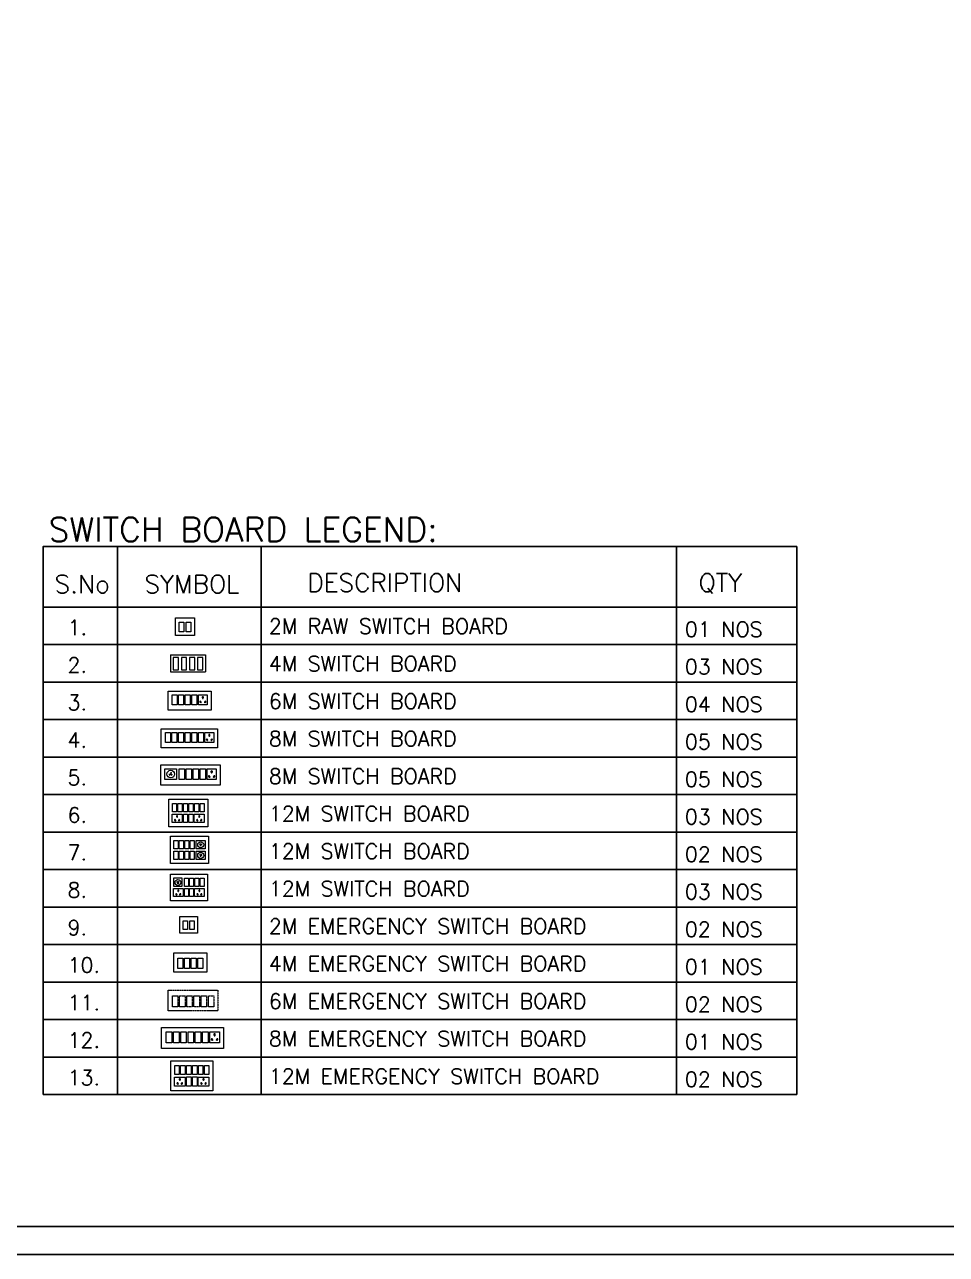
# Model space of a CAD drawing. Header units: millimetres. Extents: x 3552052 to 4144896, y -707811 to -630695.
# Drawn here: x 3623946 to 3631564, y -666235 to -656077 of the extents above; entities that cross this region are included whole.
import ezdxf

# ---------------------------------------------------------------- set-up
doc = ezdxf.new("R2010")
doc.units = ezdxf.units.MM
doc.header["$LTSCALE"] = 6
doc.header["$MEASUREMENT"] = 0
doc.linetypes.add('ACAD_ISO04W100', pattern=[30, 24, -3, 0, -3])
doc.linetypes.add('HIDDEN', pattern=[0.375, 0.25, -0.125])
doc.layers.get('0').update_dxf_attribs({"linetype": 'CONTINUOUS', "lineweight": 0})
for name, color, linetype, lineweight in [('axes', 40, 'ACAD_ISO04W100', 0), ('ELE-12M RAW&UPS SB', 40, 'CONTINUOUS', 0), ('ELE-2M RAW P.SB', 40, 'CONTINUOUS', 0), ('ELE-2M UPS P.SB', 3, 'CONTINUOUS', 0), ('ELE-4M RAW P.SB', 40, 'CONTINUOUS', 0), ('ELE-4M UPS P.SB', 3, 'CONTINUOUS', 0), ('ELE-6M RAW P.SB', 40, 'HIDDEN', 0), ('ELE-6M UPS P.SB', 3, 'CONTINUOUS', 0), ('ELE-LIGHTING WIRRING', 7, 'CONTINUOUS', 0)]:
    doc.layers.add(name, color=color, linetype=linetype, lineweight=lineweight)
doc.styles.add('ROMANS', font='romans.shx')

# ---------------------------------------------------------------- blocks, each defined once
blk = doc.blocks.new('XCDFCF')
at = {"layer": 'ELE-6M UPS P.SB', "color": 3, "linetype": 'ByBlock'}
for points in [[(3522348.8, -692140.9), (3522588.6, -692140.9), (3522588.6, -692240.9), (3522348.8, -692240.9)], [(3522368.8, -692168.5), (3522395.2, -692168.5), (3522395.2, -692221.3), (3522368.8, -692221.3)], [(3522403.4, -692168.5), (3522429.8, -692168.5), (3522429.8, -692221.3), (3522403.4, -692221.3)], [(3522438.1, -692168.5), (3522464.5, -692168.5), (3522464.5, -692221.3), (3522438.1, -692221.3)], [(3522472.8, -692168.5), (3522499.2, -692168.5), (3522499.2, -692221.3), (3522472.8, -692221.3)], [(3522507.5, -692168.5), (3522533.9, -692168.5), (3522533.9, -692221.3), (3522507.5, -692221.3)], [(3522542.2, -692168.5), (3522568.6, -692168.5), (3522568.6, -692221.3), (3522542.2, -692221.3)]]:
    blk.add_lwpolyline(points, close=True, dxfattribs=at)
blk = doc.blocks.new('DFSF')
at = {"layer": 'ELE-2M UPS P.SB', "color": 3, "ltscale": 10}
for points in [[(3522118.1, -692140.9), (3522224.8, -692140.9), (3522224.8, -692240.9), (3522118.1, -692240.9)], [(3522137.7, -692165.9), (3522164.4, -692165.9), (3522164.4, -692219.4), (3522137.7, -692219.4)], [(3522177.7, -692165.9), (3522204.5, -692165.9), (3522204.5, -692219.4), (3522177.7, -692219.4)]]:
    blk.add_lwpolyline(points, close=True, dxfattribs=at)
blk = doc.blocks.new('asdsad')
at = {"layer": 'ELE-12M RAW&UPS SB', "color": 40, "ltscale": 10}
for p, q in [((3536006.4, -692076.1, 0), (3536013.4, -692079.7, 0)), ((3536014, -692078.8, 0), (3536009, -692073, 0)), ((3536023, -692075.3, 0), (3536016.4, -692079.5, 0)), ((3536006.4, -692143.9, 0), (3536013.4, -692147.5, 0)), ((3536014, -692146.6, 0), (3536009, -692140.8, 0)), ((3536013.9, -692082.1, 0), (3536011.4, -692089.3, 0)), ((3536013.9, -692149.9, 0), (3536011.4, -692157.1, 0)), ((3536015.4, -692090.1, 0), (3536015, -692082.2, 0)), ((3536015.4, -692157.9, 0), (3536015, -692150, 0)), ((3536023, -692143.1, 0), (3536016.4, -692147.3, 0)), ((3536016.9, -692080.5, 0), (3536024.4, -692079.1, 0)), ((3536016.9, -692148.3, 0), (3536024.4, -692146.9, 0))]:
    blk.add_line(p, q, dxfattribs=at)
at = {"layer": 'ELE-12M RAW&UPS SB', "color": 40, "ltscale": 10, "elevation": 0}
for points in [[(3535820.5, -692025.9), (3536064.2, -692025.9), (3536064.2, -692200.8), (3535820.5, -692200.8)], [(3535877.2, -692053.5), (3535903.6, -692053.5), (3535903.6, -692106.3), (3535877.2, -692106.3)], [(3535911.9, -692053.5), (3535938.3, -692053.5), (3535938.3, -692106.3), (3535911.9, -692106.3)], [(3535946.5, -692053.5), (3535972.9, -692053.5), (3535972.9, -692106.3), (3535946.5, -692106.3)], [(3535986.2, -692053.2), (3536044.3, -692053.2), (3536044.3, -692106), (3535986.2, -692106)], [(3535877.2, -692121), (3535903.6, -692121), (3535903.6, -692173.8), (3535877.2, -692173.8)], [(3535911.9, -692121), (3535938.3, -692121), (3535938.3, -692173.8), (3535911.9, -692173.8)], [(3535946.5, -692121), (3535972.9, -692121), (3535972.9, -692173.8), (3535946.5, -692173.8)], [(3535986.2, -692121), (3536044.3, -692121), (3536044.3, -692173.8), (3535986.2, -692173.8)]]:
    blk.add_lwpolyline(points, close=True, dxfattribs=at)
at = {"layer": 'ELE-12M RAW&UPS SB', "color": 3, "linetype": 'ByBlock', "elevation": 0}
for points in [[(3535842.5, -692053.5), (3535868.9, -692053.5), (3535868.9, -692106.3), (3535842.5, -692106.3)], [(3535842.5, -692121), (3535868.9, -692121), (3535868.9, -692173.8), (3535842.5, -692173.8)]]:
    blk.add_lwpolyline(points, close=True, dxfattribs=at)
at = {"layer": 'ELE-12M RAW&UPS SB', "color": 40, "ltscale": 10}
for centre, radius in [((3536014.9, -692080.5, 0), 19.1), ((3536014.9, -692080.5, 0), 1.78), ((3536014.9, -692148.3, 0), 19.1), ((3536014.9, -692148.3, 0), 1.78)]:
    blk.add_circle(centre, radius, dxfattribs=at)
blk = doc.blocks.new('SDFF')
at = {"layer": 'ELE-4M RAW P.SB'}
for p, q in [((0, -100), (0, 0)), ((207.1, 0, 0), (0, 0)), ((207.1, -100, 0), (207.1, 0, 0)), ((207.1, -100, 0), (0, -100))]:
    blk.add_line(p, q, dxfattribs=at)
at = {"layer": 'ELE-4M RAW P.SB', "color": 3, "linetype": 'ByBlock'}
blk.add_lwpolyline([(47.2, -84.5), (47.2, -11.2), (16.7, -11.2), (16.7, -84.5)], close=True, dxfattribs=at)
at = {"layer": 'ELE-4M RAW P.SB', "linetype": 'ByBlock'}
for points in [[(94.9, -84.5), (94.9, -11.2), (64.4, -11.2), (64.4, -84.5)], [(142.6, -84.5), (142.6, -11.2), (112.1, -11.2), (112.1, -84.5)], [(190.3, -84.5), (190.3, -11.2), (159.8, -11.2), (159.8, -84.5)]]:
    blk.add_lwpolyline(points, close=True, dxfattribs=at)
blk = doc.blocks.new('2M')
at = {"layer": 'ELE-2M RAW P.SB', "ltscale": 10}
for points in [[(-106.6, 0), (0, 0), (0, 100), (-106.6, 100)], [(-87.1, 25), (-60.3, 25), (-60.3, 78.6), (-87.1, 78.6)], [(-47.1, 25), (-20.3, 25), (-20.3, 78.6), (-47.1, 78.6)]]:
    blk.add_lwpolyline(points, close=True, dxfattribs=at)
blk = doc.blocks.new('5')
at = {"layer": 'ELE-12M RAW&UPS SB', "color": 40, "ltscale": 10}
for p, q in [((3595754.1, -684830.6), (3595746.6, -684829.2)), ((3595747.9, -684825.4), (3595754.5, -684829.6)), ((3595755.5, -684840.2), (3595755.9, -684832.4)), ((3595757, -684828.9), (3595762, -684823.1)), ((3595757, -684832.2), (3595759.5, -684839.4)), ((3595764.6, -684826.2), (3595757.6, -684829.8))]:
    blk.add_line(p, q, dxfattribs=at)
for points in [[(3595950.5, -684951.6), (3595706.7, -684951.6), (3595706.7, -684776.6), (3595950.5, -684776.6)], [(3595784.7, -684803.3), (3595726.6, -684803.3), (3595726.6, -684856.1), (3595784.7, -684856.1)], [(3595824.4, -684856.4), (3595798, -684856.4), (3595798, -684803.6), (3595824.4, -684803.6)], [(3595859.1, -684856.4), (3595832.7, -684856.4), (3595832.7, -684803.6), (3595859.1, -684803.6)], [(3595893.8, -684856.4), (3595867.4, -684856.4), (3595867.4, -684803.6), (3595893.8, -684803.6)], [(3595824.4, -684923.9), (3595798, -684923.9), (3595798, -684871.1), (3595824.4, -684871.1)], [(3595859.1, -684923.9), (3595832.7, -684923.9), (3595832.7, -684871.1), (3595859.1, -684871.1)]]:
    blk.add_lwpolyline(points, close=True, dxfattribs=at)
at = {"layer": 'ELE-12M RAW&UPS SB', "color": 3, "linetype": 'ByBlock', "elevation": 0}
blk.add_lwpolyline([(3595928.5, -684856.4), (3595902.1, -684856.4), (3595902.1, -684803.6), (3595928.5, -684803.6)], close=True, dxfattribs=at)
at = {"layer": 'ELE-12M RAW&UPS SB', "color": 40, "ltscale": 10}
for radius in [19.1, 1.78]:
    blk.add_circle((3595756, -684830.6), radius, dxfattribs=at)
at = {"layer": 'ELE-4M RAW P.SB', "color": 40, "ltscale": 10}
for p, q in [((3595726.6, -684871.4), (3595789.7, -684871.4)), ((3595726.6, -684924.2), (3595726.6, -684871.4)), ((3595789.7, -684871.4), (3595789.7, -684924.2)), ((3595865.4, -684871.4), (3595928.5, -684871.4)), ((3595865.4, -684924.2), (3595865.4, -684871.4)), ((3595928.5, -684871.4), (3595928.5, -684924.2)), ((3595789.7, -684924.2), (3595726.6, -684924.2)), ((3595928.5, -684924.2), (3595865.4, -684924.2))]:
    blk.add_line(p, q, dxfattribs=at)
for centre, radius, start, end in [((3595745, -684908.1), 3.1, 5.26891, 272.51003), ((3595747.5, -684910.3), 2.5, 202.68381, 75.09514), ((3595758.2, -684884.8), 3.6, 307.15837, 232.84163), ((3595758.2, -684888.4), 2.29, 161.40312, 18.59688), ((3595768.9, -684910.3), 2.5, 104.90486, 337.31619), ((3595771.4, -684908.1), 3.1, 267.48997, 174.73109), ((3595883.7, -684908.1), 3.1, 5.26891, 272.51003), ((3595886.2, -684910.3), 2.5, 202.68381, 75.09514), ((3595896.9, -684884.8), 3.6, 307.15837, 232.84163), ((3595896.9, -684888.4), 2.29, 161.40312, 18.59688), ((3595907.6, -684910.3), 2.5, 104.90486, 337.31619), ((3595910.1, -684908.1), 3.1, 267.48997, 174.73109)]:
    blk.add_arc(centre, radius, start, end, dxfattribs=at)
blk = doc.blocks.new('DFGG')
at = {"layer": 'ELE-4M RAW P.SB', "color": 40, "ltscale": 10}
for p, q in [((3584690.5, -679090.2), (3584683, -679091.7)), ((3584684.4, -679095.5), (3584690.9, -679091.3)), ((3584692, -679080.7), (3584692.3, -679088.5)), ((3584693.4, -679092), (3584698.4, -679097.8)), ((3584693.5, -679088.6), (3584695.9, -679081.4)), ((3584701, -679094.7), (3584694, -679091.1)), ((3584873.2, -679064.5), (3584919.4, -679064.5)), ((3584873.2, -679117.2), (3584873.2, -679064.5)), ((3584919.4, -679064.5), (3584919.4, -679117.2)), ((3584919.4, -679117.2), (3584873.2, -679117.2))]:
    blk.add_line(p, q, dxfattribs=at)
for points in [[(3584939.4, -679144.9), (3584643.2, -679144.9), (3584643.2, -679044.9), (3584939.4, -679044.9)], [(3584721.1, -679117.6), (3584663.1, -679117.6), (3584663.1, -679064.8), (3584721.1, -679064.8)], [(3584760.8, -679117.2), (3584734.4, -679117.2), (3584734.4, -679064.5), (3584760.8, -679064.5)], [(3584830.2, -679117.2), (3584803.8, -679117.2), (3584803.8, -679064.5), (3584830.2, -679064.5)], [(3584864.9, -679117.2), (3584838.5, -679117.2), (3584838.5, -679064.5), (3584864.9, -679064.5)]]:
    blk.add_lwpolyline(points, close=True, dxfattribs=at)
for radius in [19.1, 1.78]:
    blk.add_circle((3584692.4, -679090.3), radius, dxfattribs=at)
for centre, radius, start, end in [((3584896.3, -679077.8), 3.6, 307.15837, 232.84163), ((3584896.3, -679081.4), 2.29, 161.40312, 18.59688), ((3584883.1, -679101.2), 3.1, 5.26891, 272.51003), ((3584885.5, -679103.3), 2.5, 202.68381, 75.09514), ((3584907, -679103.3), 2.5, 104.90486, 337.31619), ((3584909.5, -679101.2), 3.1, 267.48997, 174.73109)]:
    blk.add_arc(centre, radius, start, end, dxfattribs=at)
at = {"layer": 'ELE-6M RAW P.SB', "color": 3, "linetype": 'ByBlock'}
blk.add_lwpolyline([(3584795.5, -679117.2), (3584769.1, -679117.2), (3584769.1, -679064.5), (3584795.5, -679064.5)], close=True, dxfattribs=at)
blk = doc.blocks.new('FGDFGG')
at = {"layer": 'ELE-12M RAW&UPS SB', "color": 40, "ltscale": 10}
for points in [[(3595228.4, -688021.4), (3594984.7, -688021.4), (3594984.7, -687846.4), (3595228.4, -687846.4)], [(3595033, -687926.2), (3595006.6, -687926.2), (3595006.6, -687873.4), (3595033, -687873.4)], [(3595067.7, -687926.2), (3595041.3, -687926.2), (3595041.3, -687873.4), (3595067.7, -687873.4)], [(3595102.4, -687926.2), (3595076, -687926.2), (3595076, -687873.4), (3595102.4, -687873.4)], [(3595137, -687926.2), (3595110.6, -687926.2), (3595110.6, -687873.4), (3595137, -687873.4)], [(3595102.4, -687993.7), (3595076, -687993.7), (3595076, -687940.9), (3595102.4, -687940.9)], [(3595137, -687993.7), (3595110.6, -687993.7), (3595110.6, -687940.9), (3595137, -687940.9)]]:
    blk.add_lwpolyline(points, close=True, dxfattribs=at)
at = {"layer": 'ELE-12M RAW&UPS SB', "color": 3, "linetype": 'ByBlock'}
blk.add_lwpolyline([(3595171.7, -687926.2), (3595145.3, -687926.2), (3595145.3, -687873.4), (3595171.7, -687873.4)], close=True, dxfattribs=at)
at = {"layer": 'ELE-12M RAW&UPS SB', "color": 3, "linetype": 'ByBlock', "elevation": 0}
blk.add_lwpolyline([(3595206.4, -687926.2), (3595180, -687926.2), (3595180, -687873.4), (3595206.4, -687873.4)], close=True, dxfattribs=at)
at = {"layer": 'ELE-4M RAW P.SB', "color": 40, "ltscale": 10}
for p, q in [((3595004.6, -687941.2), (3595067.7, -687941.2)), ((3595004.6, -687994), (3595004.6, -687941.2)), ((3595067.7, -687941.2), (3595067.7, -687994)), ((3595143.3, -687941.2), (3595206.4, -687941.2)), ((3595143.3, -687994), (3595143.3, -687941.2)), ((3595206.4, -687941.2), (3595206.4, -687994)), ((3595067.7, -687994), (3595004.6, -687994)), ((3595206.4, -687994), (3595143.3, -687994))]:
    blk.add_line(p, q, dxfattribs=at)
for centre, radius, start, end in [((3595036.1, -687954.6), 3.6, 307.15837, 232.84163), ((3595174.9, -687954.6), 3.6, 307.15837, 232.84163), ((3595022.9, -687977.9), 3.1, 5.26891, 272.51003), ((3595025.4, -687980.1), 2.5, 202.68381, 75.09514), ((3595036.1, -687958.2), 2.29, 161.40312, 18.59688), ((3595046.9, -687980.1), 2.5, 104.90486, 337.31619), ((3595049.3, -687977.9), 3.1, 267.48997, 174.73109), ((3595161.7, -687977.9), 3.1, 5.26891, 272.51003), ((3595164.1, -687980.1), 2.5, 202.68381, 75.09514), ((3595174.9, -687958.2), 2.29, 161.40312, 18.59688), ((3595185.6, -687980.1), 2.5, 104.90486, 337.31619), ((3595188, -687977.9), 3.1, 267.48997, 174.73109)]:
    blk.add_arc(centre, radius, start, end, dxfattribs=at)
blk = doc.blocks.new('FFFF55')
at = {"layer": 'ELE-4M RAW P.SB', "color": 40, "ltscale": 10}
for p, q in [((3572234.9, -695554.7), (3572281.2, -695554.7)), ((3572234.9, -695607.5), (3572234.9, -695554.7)), ((3572281.2, -695554.7), (3572281.2, -695607.5)), ((3572281.2, -695607.5), (3572234.9, -695607.5))]:
    blk.add_line(p, q, dxfattribs=at)
for points in [[(3572214.9, -695527), (3572439.9, -695527), (3572439.9, -695627), (3572214.9, -695627)], [(3572289.4, -695554.7), (3572315.8, -695554.7), (3572315.8, -695607.5), (3572289.4, -695607.5)], [(3572324.1, -695554.7), (3572350.5, -695554.7), (3572350.5, -695607.5), (3572324.1, -695607.5)], [(3572358.8, -695554.7), (3572385.2, -695554.7), (3572385.2, -695607.5), (3572358.8, -695607.5)]]:
    blk.add_lwpolyline(points, close=True, dxfattribs=at)
for centre, radius, start, end in [((3572244.8, -695570.8), 3.1, 87.48997, 354.73109), ((3572247.3, -695568.6), 2.5, 284.90486, 157.31619), ((3572258, -695594.1), 3.6, 127.15837, 52.84163), ((3572258, -695590.5), 2.29, 341.40312, 198.59688), ((3572268.8, -695568.6), 2.5, 22.68381, 255.09514), ((3572271.2, -695570.8), 3.1, 185.26891, 92.51003)]:
    blk.add_arc(centre, radius, start, end, dxfattribs=at)
at = {"layer": 'ELE-6M RAW P.SB', "color": 3, "linetype": 'ByBlock'}
blk.add_lwpolyline([(3572393.5, -695554.7), (3572419.9, -695554.7), (3572419.9, -695607.5), (3572393.5, -695607.5)], close=True, dxfattribs=at)
blk = doc.blocks.new('FFFF5')
at = {"layer": 'ELE-4M RAW P.SB', "color": 40, "ltscale": 10}
for p, q in [((3582623.9, -692257.6), (3582670.2, -692257.6)), ((3582623.9, -692310.4), (3582623.9, -692257.6)), ((3582670.2, -692257.6), (3582670.2, -692310.4)), ((3582670.2, -692310.4), (3582623.9, -692310.4))]:
    blk.add_line(p, q, dxfattribs=at)
for points in [[(3582603.9, -692230), (3582900.2, -692230), (3582900.2, -692330), (3582603.9, -692330)], [(3582678.5, -692257.6), (3582704.9, -692257.6), (3582704.9, -692310.4), (3582678.5, -692310.4)], [(3582713.1, -692257.6), (3582739.5, -692257.6), (3582739.5, -692310.4), (3582713.1, -692310.4)], [(3582747.8, -692257.6), (3582774.2, -692257.6), (3582774.2, -692310.4), (3582747.8, -692310.4)], [(3582782.5, -692257.6), (3582808.9, -692257.6), (3582808.9, -692310.4), (3582782.5, -692310.4)]]:
    blk.add_lwpolyline(points, close=True, dxfattribs=at)
for centre, radius, start, end in [((3582633.9, -692273.7), 3.1, 87.48997, 354.73109), ((3582636.3, -692271.6), 2.5, 284.90486, 157.31619), ((3582647, -692297), 3.6, 127.15837, 52.84163), ((3582647, -692293.4), 2.29, 341.40312, 198.59688), ((3582657.8, -692271.6), 2.5, 22.68381, 255.09514), ((3582660.2, -692273.7), 3.1, 185.26891, 92.51003)]:
    blk.add_arc(centre, radius, start, end, dxfattribs=at)
at = {"layer": 'ELE-6M RAW P.SB', "color": 3, "linetype": 'ByBlock'}
for points in [[(3582817.2, -692257.6), (3582843.6, -692257.6), (3582843.6, -692310.4), (3582817.2, -692310.4)], [(3582851.9, -692257.6), (3582878.3, -692257.6), (3582878.3, -692310.4), (3582851.9, -692310.4)]]:
    blk.add_lwpolyline(points, close=True, dxfattribs=at)
blk = doc.blocks.new('DFGFGFG')
at = {"layer": 'ELE-12M RAW&UPS SB', "color": 3, "linetype": 'ByBlock'}
for p, q in [((3567585.3, -693220.8), (3567638.1, -693220.8)), ((3567585.3, -693283.9), (3567585.3, -693220.8)), ((3567638.1, -693220.8), (3567638.1, -693283.9)), ((3567638.1, -693283.9), (3567585.3, -693283.9)), ((3567585.3, -693422.6), (3567585.3, -693359.5)), ((3567585.3, -693359.5), (3567638.1, -693359.5)), ((3567638.1, -693359.5), (3567638.1, -693422.6)), ((3567638.1, -693422.6), (3567585.3, -693422.6))]:
    blk.add_line(p, q, dxfattribs=at)
for points in [[(3567665.4, -693198.8), (3567665.4, -693442.5), (3567490.5, -693442.5), (3567490.5, -693198.8)], [(3567570.3, -693255.5), (3567570.3, -693281.9), (3567517.5, -693281.9), (3567517.5, -693255.5)], [(3567570.3, -693290.2), (3567570.3, -693316.6), (3567517.5, -693316.6), (3567517.5, -693290.2)], [(3567637.8, -693290.2), (3567637.8, -693316.6), (3567585, -693316.6), (3567585, -693290.2)], [(3567570.3, -693324.9), (3567570.3, -693351.3), (3567517.5, -693351.3), (3567517.5, -693324.9)], [(3567570.3, -693359.5), (3567570.3, -693385.9), (3567517.5, -693385.9), (3567517.5, -693359.5)], [(3567637.8, -693324.9), (3567637.8, -693351.3), (3567585, -693351.3), (3567585, -693324.9)], [(3567570.3, -693394.2), (3567570.3, -693420.6), (3567517.5, -693420.6), (3567517.5, -693394.2)]]:
    blk.add_lwpolyline(points, close=True, dxfattribs=at)
at = {"layer": 'ELE-12M RAW&UPS SB', "color": 3, "linetype": 'ByBlock', "elevation": 0}
blk.add_lwpolyline([(3567570.3, -693220.8), (3567570.3, -693247.2), (3567517.5, -693247.2), (3567517.5, -693220.8)], close=True, dxfattribs=at)
at = {"layer": 'ELE-12M RAW&UPS SB', "color": 3, "linetype": 'ByBlock'}
for centre, radius, start, end in [((3567622, -693239.2), 3.1, 357.48997, 264.73109), ((3567624.1, -693241.6), 2.5, 194.90486, 67.31619), ((3567598.6, -693252.4), 3.6, 37.15837, 322.84163), ((3567602.2, -693252.4), 2.29, 251.40312, 108.59688), ((3567622, -693265.5), 3.1, 95.26891, 2.51003), ((3567624.1, -693263.1), 2.5, 292.68381, 165.09514), ((3567598.6, -693391.1), 3.6, 37.15837, 322.84163), ((3567602.2, -693391.1), 2.29, 251.40312, 108.59688), ((3567622, -693377.9), 3.1, 357.48997, 264.73109), ((3567624.1, -693380.4), 2.5, 194.90486, 67.31619), ((3567622, -693404.3), 3.1, 95.26891, 2.51003), ((3567624.1, -693401.8), 2.5, 292.68381, 165.09514)]:
    blk.add_arc(centre, radius, start, end, dxfattribs=at)
blk = doc.blocks.new('FGFGFGFG')
at = {"layer": 'ELE-6M UPS P.SB', "color": 3, "linetype": 'ByBlock'}
for points in [[(3565674.6, -683133.1), (3565845, -683133.1), (3565845, -683233.1), (3565674.6, -683233.1)], [(3565694.6, -683160.7), (3565721, -683160.7), (3565721, -683213.5), (3565694.6, -683213.5)], [(3565729.3, -683160.7), (3565755.7, -683160.7), (3565755.7, -683213.5), (3565729.3, -683213.5)], [(3565764, -683160.7), (3565790.4, -683160.7), (3565790.4, -683213.5), (3565764, -683213.5)], [(3565798.6, -683160.7), (3565825, -683160.7), (3565825, -683213.5), (3565798.6, -683213.5)]]:
    blk.add_lwpolyline(points, close=True, dxfattribs=at)
blk = doc.blocks.new('FFF455')
at = {"layer": 'ELE-6M RAW P.SB', "color": 3, "linetype": 'ByBlock'}
for p, q in [((3568315, -689049.4), (3568315, -689003.1)), ((3568315, -689003.1), (3568367.8, -689003.1)), ((3568367.8, -689003.1), (3568367.8, -689049.4)), ((3568367.8, -689049.4), (3568315, -689049.4))]:
    blk.add_line(p, q, dxfattribs=at)
for points in [[(3568287.4, -689069.4), (3568287.4, -688773.1), (3568387.4, -688773.1), (3568387.4, -689069.4)], [(3568315, -688821.4), (3568315, -688795), (3568367.8, -688795), (3568367.8, -688821.4)], [(3568315, -688856.1), (3568315, -688829.7), (3568367.8, -688829.7), (3568367.8, -688856.1)], [(3568315, -688890.8), (3568315, -688864.4), (3568367.8, -688864.4), (3568367.8, -688890.8)], [(3568315, -688925.5), (3568315, -688899.1), (3568367.8, -688899.1), (3568367.8, -688925.5)], [(3568315, -688960.1), (3568315, -688933.8), (3568367.8, -688933.8), (3568367.8, -688960.1)], [(3568315, -688994.8), (3568315, -688968.4), (3568367.8, -688968.4), (3568367.8, -688994.8)]]:
    blk.add_lwpolyline(points, close=True, dxfattribs=at)
for centre, radius, start, end in [((3568329, -689015.5), 2.5, 112.68381, 345.09514), ((3568329, -689037), 2.5, 14.90486, 247.31619), ((3568331.1, -689013.1), 3.1, 275.26891, 182.51003), ((3568331.1, -689039.4), 3.1, 177.48997, 84.73109), ((3568350.8, -689026.2), 2.29, 71.40312, 288.59688), ((3568354.4, -689026.2), 3.6, 217.15837, 142.84163)]:
    blk.add_arc(centre, radius, start, end, dxfattribs=at)

msp = doc.modelspace()

# ---------------------------------------------------------------- linework, layer by layer
at = {"color": 7, "lineweight": 30}
for points in [[(3654017.3, -634223.7), (3654017.3, -666235.1), (3608936.1, -666235.1), (3608936.1, -634223.7)], [(3653785.4, -634455.5), (3653785.4, -666003.3), (3609167.9, -666003.3), (3609167.9, -634455.5)]]:
    msp.add_lwpolyline(points, close=True, dxfattribs=at)
at = {"layer": 'axes', "color": 7, "linetype": 'ByBlock', "lineweight": -3}
for p, q in [((3624713.3, -660388.3), (3624713.3, -664915.1)), ((3625902.2, -660388.3), (3625902.2, -664915.1)), ((3629333.3, -660388.3), (3629333.3, -664915.1)), ((3624098.4, -660887.9), (3630327.6, -660887.9)), ((3624098.4, -661197.7), (3630327.6, -661197.7)), ((3624098.4, -661507.4), (3630327.6, -661507.4)), ((3624098.4, -661817.2), (3630327.6, -661817.2)), ((3624098.4, -662127), (3630327.6, -662127)), ((3624098.4, -662436.8), (3630327.6, -662436.8)), ((3624098.4, -662746.6), (3630327.6, -662746.6)), ((3624098.4, -663056.4), (3630327.6, -663056.4)), ((3624098.4, -663366.1), (3630327.6, -663366.1)), ((3624098.4, -663675.9), (3630327.6, -663675.9)), ((3624098.4, -663985.7), (3630327.6, -663985.7)), ((3624098.4, -664295.5), (3630327.6, -664295.5)), ((3624098.4, -664605.3), (3630327.6, -664605.3)), ((3624098.4, -664915.1), (3630327.6, -664915.1))]:
    msp.add_line(p, q, dxfattribs=at)
msp.add_lwpolyline([(3624098.4, -664915.1), (3624098.4, -660388.3), (3630327.6, -660388.3), (3630327.6, -664915.1)], dxfattribs=at)

# ---------------------------------------------------------------- block references
at = {"layer": 'ELE-12M RAW&UPS SB', "color": 0, "lineweight": -3}
for name, p, xscale, yscale, zscale in [('asdsad', (-921500, 227082.6, 0), 1.285883047338639, 1.285883047338639, 1.285883047338639), ('5', (-889026.4, 196598), 1.255435562267666, 1.255435562267666, 1.255435562267666)]:
    msp.add_blockref(name, p, dxfattribs=dict(at, xscale=xscale, yscale=yscale, zscale=zscale))
at = {"layer": 'ELE-2M RAW P.SB', "lineweight": -3, "xscale": -1.474561752262523, "yscale": 1.474561752262523, "zscale": 1.474561752262523, "rotation": 180}
msp.add_blockref('2M', (3625350.8, -660976.1), dxfattribs=at)
at = {"layer": 'ELE-2M UPS P.SB', "color": 0, "lineweight": -3, "xscale": 1.365708332790528, "yscale": 1.365708332790528, "zscale": 1.365708332790528}
msp.add_blockref('DFSF', (-1184956.6, 281817.3), dxfattribs=at)
at = {"layer": 'ELE-4M RAW P.SB', "color": 0, "lineweight": -3, "xscale": 1.406110227186, "yscale": 1.406110227186, "zscale": 1.406110227186, "rotation": 180}
msp.add_blockref('SDFF', (3625442.4, -661423.2, 0), dxfattribs=at)
at = {"layer": 'ELE-4M UPS P.SB', "color": 0, "lineweight": -3}
for name, p, xscale, yscale, zscale, rotation in [('FFFF55', (9246305.7, -1756139.5), 1.573482796740763, 1.573482796740763, 1.573482796740763, 180), ('FFFF5', (9254323.4, -1749643.5), 1.571142955137184, 1.571142955137184, 1.571142955137184, 180), ('FFF455', (2434729.4, -6831309.2), 1.728216856009094, 1.728216856009094, 1.728216856009094, 90), ('DFGFGFG', (4605670.1, 4379726.6), 1.413980708113602, 1.413980708113602, 1.413980708113602, 270)]:
    msp.add_blockref(name, p, dxfattribs=dict(at, xscale=xscale, yscale=yscale, zscale=zscale, rotation=rotation))
for name, p, xscale, yscale, zscale in [('DFGG', (-2321816.4, 464336.3), 1.658990392924752, 1.658990392924752, 1.658990392924752), ('FGDFGG', (-1112887.2, 244076.1), 1.317954353232793, 1.317954353232793, 1.317954353232793), ('FGFGFGFG', (-2063907.8, 426204.7), 1.595515072995425, 1.595515072995425, 1.595515072995425)]:
    msp.add_blockref(name, p, dxfattribs=dict(at, xscale=xscale, yscale=yscale, zscale=zscale))
at = {"layer": 'ELE-6M RAW P.SB', "color": 0, "lineweight": -3, "xscale": 1.711807862560724, "yscale": 1.711807862560724, "zscale": 1.711807862560724}
msp.add_blockref('XCDFCF', (-2404450.8, 520759.8), dxfattribs=at)

# ---------------------------------------------------------------- texts
at = {"layer": 'ELE-LIGHTING WIRRING', "color": 7, "lineweight": -3, "attachment_point": 1, "style": 'ROMANS'}
for s, insert, char_height, width in [('{\\C256;SWITCH BOARD LEGEND:}', (3624145, -660147.2), 200, 4776.923), ('{\\C256;S.No}', (3624194.5, -660623.5), 150, 383.957), ('{\\C256;SYMBOL}', (3624937.1, -660623.5), 150, 383.957), ('{\\C256;DESCRIPTION}', (3626283.7, -660611.4), 150, 383.957), ('{\\C256;QTY}', (3629516.2, -660611.4), 150, 383.957), ('{\\C256;1.}', (3624301, -660994.8), 125, 383.957), ('{\\C256;2M RAW SWITCH BOARD}', (3625964, -660983.6), 125, 2689.156), ('{\\C256;01 NOS}', (3629402.8, -661009), 125, 930.343), ('{\\C256;2.}', (3624301, -661304.6), 125, 383.957), ('{\\C256;4M SWITCH BOARD}', (3625964, -661293.4), 125, 2689.156), ('{\\C256;03 NOS}', (3629402.8, -661318.8), 125, 1056.639), ('{\\C256;3.}', (3624301, -661614.4), 125, 383.957), ('{\\C256;6M SWITCH BOARD}', (3625964, -661603.1), 125, 2689.156), ('{\\C256;04 NOS}', (3629402.8, -661628.6), 125, 1056.639), ('{\\C256;4.}', (3624301, -661924.2), 125, 383.957), ('{\\C256;8M SWITCH BOARD}', (3625964, -661912.9), 125, 3079.025), ('{\\C256;05 NOS}', (3629402.8, -661938.4), 125, 957.799), ('{\\C256;5.}', (3624301, -662234), 125, 383.957), ('{\\C256;8M SWITCH BOARD}', (3625964, -662222.7), 125, 3265.722), ('{\\C256;05 NOS}', (3629402.8, -662248.2), 125, 858.959), ('{\\C256;6.}', (3624301, -662543.8), 125, 383.957), ('{\\C256;12M SWITCH BOARD}', (3625964, -662532.5), 125, 3051.569), ('{\\C256;03 NOS\\P}', (3629402.8, -662558), 125, 897.397), ('{\\C256;7.}', (3624301, -662853.5), 125, 383.957), ('{\\C256;12M SWITCH BOARD}', (3625964, -662842.3), 125, 3051.569), ('{\\C256;02 NOS}', (3629402.8, -662867.7), 125, 897.397), ('{\\C256;8.}', (3624301, -663163.3), 125, 383.957), ('{\\C256;12M SWITCH BOARD}', (3625964, -663152.1), 125, 3051.569), ('{\\C256;03 NOS\\P}', (3629402.8, -663177.5), 125, 897.397), ('{\\C256;9.}', (3624301, -663473.1), 125, 383.957), ('{\\C256;2M EMERGENCY SWITCH BOARD}', (3625964, -663461.8), 125, 3448.397), ('{\\C256;02 NOS}', (3629402.8, -663487.3), 125, 897.397), ('{\\C256;10.}', (3624301, -663782.9), 125, 383.957), ('{\\C256;4M EMERGENCY SWITCH BOARD}', (3625964, -663771.6), 125, 3448.397), ('{\\C256;01 NOS}', (3629402.8, -663797.1), 125, 897.397), ('{\\C256;11.}', (3624301, -664092.7), 125, 383.957), ('{\\C256;6M EMERGENCY SWITCH BOARD}', (3625964, -664081.4), 125, 3448.397), ('{\\C256;02 NOS}', (3629402.8, -664106.9), 125, 897.397), ('{\\C256;12.}', (3624301, -664402.5), 125, 383.957), ('{\\C256;8M EMERGENCY SWITCH BOARD}', (3625964, -664391.2), 125, 3448.397), ('{\\C256;01 NOS}', (3629402.8, -664416.7), 125, 897.397), ('{\\C256;13.}', (3624301, -664712.2), 125, 383.957), ('{\\C256;12M EMERGENCY SWITCH BOARD}', (3625964, -664701), 125, 3448.397), ('{\\C256;02 NOS}', (3629402.8, -664726.4), 125, 897.397)]:
    msp.add_mtext(s, dxfattribs=dict(at, insert=insert, char_height=char_height, width=width))

doc.saveas('drawing.dxf')
